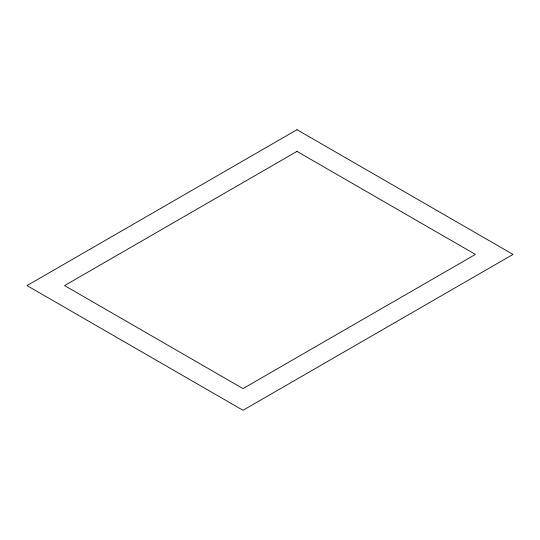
<?xml version="1.0" encoding="UTF-8"?>
<svg xmlns="http://www.w3.org/2000/svg" width="540" height="540" viewBox="0 0 540 540"><rect width="100%" height="100%" fill="white"/><g stroke="black" fill="none" stroke-linecap="round" stroke-linejoin="round"><path stroke-width="0.81" d="M297 129.708L27 285.586L243 410.292L513 254.414L297 129.708M297 151.403L64.584 285.586L243 388.598L475.416 254.414L297 151.403"/></g></svg>
